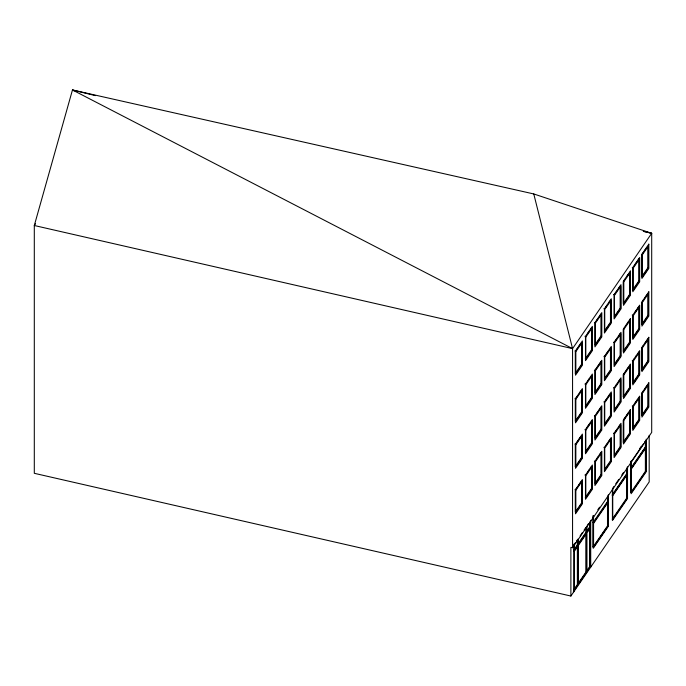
<?xml version="1.0" encoding="UTF-8"?>
<svg xmlns="http://www.w3.org/2000/svg" width="686" height="686" viewBox="0 0 686 686"><rect width="100%" height="100%" fill="white"/><g stroke="black" fill="none" stroke-linecap="round" stroke-linejoin="round"><path stroke-width="1.03" d="M570.881 596.04L570.881 547.334L572.561 547.72L651.7 432.394L651.7 233.3L533.768 193.949L72.467 89.96L34.3 225.505L34.3 473.306L570.881 596.04L649.188 481.924L649.188 435.336M35.509 223.747L34.3 225.505L572.561 348.625L651.7 233.3L643.382 231.242M575.494 350.949L582.397 340.899L582.397 365.158L575.494 375.208L575.494 350.949L574.997 350.829M585.484 336.397L592.378 326.339L592.378 350.606L585.484 360.656L585.484 336.397L584.978 336.277M594.916 322.652L601.811 312.602L601.811 336.86L594.916 346.91L594.916 322.652L594.41 322.531M604.409 308.811L611.312 298.753L611.312 323.02L604.409 333.07L604.409 308.811L603.912 308.691M614.099 294.697L620.993 284.639L620.993 308.906L614.099 318.956L614.099 294.697L613.593 294.577M632.792 267.523L639.686 257.473L639.686 281.732L632.792 291.79L632.792 267.523L632.286 267.411M575.828 373.544L575.828 351.644L582.062 342.563L582.062 364.463L575.828 373.544L575.322 373.424L575.322 351.524L577.595 348.222M578.727 346.576L580.991 343.274M587.576 333.67L589.274 331.192M590.414 329.546L591.546 327.891L591.546 349.791L585.312 358.872L585.818 358.992L592.044 349.911L592.044 328.011L585.818 337.092L585.818 358.992M596.443 320.756L598.141 318.278M599.272 316.623L600.979 314.145L600.979 336.046L595.311 344.303M605.378 307.74L607.076 305.261M608.774 302.783L609.905 301.137M614.493 294.448L616.757 291.147M619.029 287.846L620.161 286.191L620.161 308.091L614.493 316.349M623.866 280.866L624.997 279.219M626.695 276.741L628.393 274.263M634.318 265.628L638.855 259.025L639.352 259.137L639.352 281.037L633.127 290.118L633.127 268.217L639.352 259.137M642.259 276.81L642.259 254.909L648.493 245.828L648.493 267.729L642.259 276.81L641.753 276.698L641.753 254.798L643.451 252.319M644.583 250.664L646.855 247.363M610.977 300.425L604.743 309.506L604.743 331.407L610.977 322.326L610.977 300.425L610.471 300.305L610.471 322.206L604.812 330.463M623.797 281.809L630.031 272.728L630.031 294.628L623.797 303.709L623.797 281.809L623.291 281.697L623.291 303.598L629.525 294.517L629.525 273.654M575.322 373.424L581.557 364.343L581.557 343.489M632.621 290.007L638.855 280.926L638.855 259.025M641.753 276.698L647.987 267.617L647.987 246.754M601.476 336.166L595.251 345.247L595.251 323.346L601.476 314.265L601.476 336.166L600.979 336.046M620.667 308.211L614.433 317.292L614.433 295.392L620.667 286.311L620.667 308.211L620.161 308.091M644.866 273.337L646.589 270.824M575.494 398.6L582.397 388.55L582.397 412.809L575.494 422.868L575.494 398.6L574.997 398.489M585.484 384.049L592.378 373.999L592.378 398.257L585.484 408.307L585.484 384.049L584.978 383.937M594.916 370.303L601.811 360.253L601.811 384.512L594.916 394.57L594.916 370.303L594.41 370.191M604.409 356.463L611.312 346.413L611.312 370.672L604.409 380.721L604.409 356.463L603.912 356.351M614.099 342.348L620.993 332.298L620.993 356.557L614.099 366.607L614.099 342.348L613.593 342.237M632.792 315.183L639.686 305.124L639.686 329.391L632.792 339.441L632.792 315.183L632.286 315.063M575.888 398.352L577.595 395.882M579.293 393.404L580.991 390.926M588.142 380.498L589.274 378.852M595.877 369.231L600.979 361.805L600.979 383.706L595.311 391.963M604.812 356.214L608.208 351.266M615.059 341.276L616.757 338.798M618.463 336.32L620.161 333.85L620.667 333.962L620.667 355.863L614.433 364.943L614.433 343.043L620.667 333.962M627.261 323.569L628.393 321.914M634.884 312.456L636.582 309.978M637.723 308.331L638.855 306.676L638.855 328.577L632.621 337.658L633.127 337.778L639.352 328.697L639.352 306.796L633.127 315.877L633.127 337.778M642.319 301.626L643.451 299.971M645.149 297.492L646.855 295.023M575.828 399.295L582.062 390.214L582.062 412.115L575.828 421.195L575.322 421.084L575.322 399.183L575.828 399.295L575.828 421.195M592.044 375.662L592.044 397.563L585.818 406.644L585.818 384.743L592.044 375.662L591.546 375.551L591.546 397.451L585.312 406.532M623.797 329.46L630.031 320.379L630.031 342.28L623.797 351.361L623.291 351.249L623.291 329.349L623.797 329.46L623.797 351.361M642.259 302.569L648.493 293.488L648.493 315.389L642.259 324.469L641.753 324.349L641.753 302.449L642.259 302.569L642.259 324.469M575.322 421.084L581.557 412.003L581.557 391.14M604.812 378.115L610.471 369.865L610.471 347.965M614.493 364L620.161 355.751L620.161 333.85M623.291 351.249L629.525 342.168L629.525 320.268M641.753 324.349L647.987 315.268L647.987 294.414M601.476 383.817L595.251 392.898L595.251 370.997L601.476 361.916L601.476 383.817L600.979 383.706M610.977 369.977L604.743 379.058L604.743 357.157L610.977 348.076L610.977 369.977L610.471 369.865M599.581 386.913L600.73 385.24M608.508 373.913L609.657 372.232M644.866 320.988L646.015 319.316M575.494 444.091L582.397 434.041L582.397 458.299L575.494 468.349L575.494 444.091L574.997 443.979M585.484 429.539L592.378 419.489L592.378 443.748L585.484 453.798L585.484 429.539L584.978 429.419M594.916 415.793L601.811 405.743L601.811 430.002L594.916 440.06L594.916 415.793L594.41 415.682M604.409 401.953L611.312 391.903L611.312 416.162L604.409 426.212L604.409 401.953L603.912 401.833M614.099 387.839L620.993 377.789L620.993 402.047L614.099 412.097L614.099 387.839L613.593 387.719M632.792 360.665L639.686 350.615L639.686 374.882L632.792 384.932L632.792 360.665L632.286 360.553M575.828 466.686L575.828 444.785L582.062 435.704L582.062 457.605L575.828 466.686L575.322 466.574L575.322 444.674L580.991 436.416M587.01 427.644L589.274 424.342M596.443 413.898L598.141 411.42M599.272 409.774L600.979 407.295L601.476 407.407L601.476 429.307L595.251 438.388L595.251 416.488L601.476 407.407M605.378 400.881L607.076 398.403M608.208 396.757L609.905 394.279M615.625 385.944L616.757 384.289M618.463 381.81L620.161 379.341L620.161 401.241L614.493 409.491M623.797 396.851L623.797 374.95L630.031 365.87L630.031 387.77L623.797 396.851L623.291 396.74L623.291 374.839L624.997 372.361M626.129 370.714L628.393 367.404M634.318 358.769L632.621 361.248L633.127 361.368L639.352 352.287L639.352 374.187L633.127 383.268L633.127 361.368M635.45 357.123L636.582 355.468M642.259 369.96L642.259 348.051L648.493 338.97L648.493 360.879L642.259 369.96L641.753 369.84L641.753 347.939L643.451 345.461M644.583 343.815L647.987 338.858L647.987 360.759L641.753 369.84M585.818 430.233L592.044 421.153L592.044 443.053L585.818 452.134L585.818 430.233L585.312 430.122M610.977 393.567L604.743 402.648L604.743 424.548L610.977 415.467L610.977 393.567L610.471 393.455L610.471 415.356L604.812 423.605M575.322 466.574L581.557 457.493L581.557 436.63M585.312 452.023L591.546 442.942L591.546 421.041M595.311 437.454L600.979 429.196L600.979 407.295M623.291 396.74L629.525 387.659L629.525 366.796M632.621 383.148L638.855 374.067L638.855 352.167M620.667 401.353L614.433 410.434L614.433 388.533L620.667 379.452L620.667 401.353L620.161 401.241M579.018 462.373L580.167 460.7M634.584 381.467L635.733 379.787M575.494 489.581L582.397 479.531L582.397 503.79L575.494 513.84L575.494 489.581L574.997 489.461M585.484 475.029L592.378 464.979L592.378 489.238L585.484 499.288L585.484 475.029L584.978 474.909M594.916 461.284L601.811 451.234L601.811 475.492L594.916 485.542L594.916 461.284L594.41 461.172M604.409 447.443L611.312 437.394L611.312 461.652L604.409 471.702L604.409 447.443L603.912 447.323M614.099 433.329L620.993 423.279L620.993 447.538L614.099 457.588L614.099 433.329L613.593 433.209M632.792 406.155L639.686 396.105L639.686 420.372L632.792 430.422L632.792 406.155L632.286 406.043M575.888 489.332L577.595 486.863M578.727 485.208L580.991 481.906M587.576 472.302L589.274 469.833M590.414 468.178L591.546 466.523L591.546 488.432L585.312 497.513L585.818 497.624L592.044 488.543L592.044 466.643L585.818 475.724L585.818 497.624M596.443 459.388L598.141 456.91M599.838 454.432L600.979 452.786L600.979 474.686L595.311 482.935M605.378 446.372L607.076 443.893M608.774 441.415L609.905 439.769M614.493 433.08L616.757 429.779M619.029 426.478L620.161 424.823L620.161 446.732L614.493 454.981M623.866 419.506L624.997 417.851M626.695 415.373L628.393 412.895M634.318 404.26L637.723 399.312M647.987 385.395L647.987 406.249L641.753 415.33L641.753 393.43L643.451 390.951M644.583 389.305L646.855 385.995M575.828 490.276L582.062 481.195L582.062 503.095L575.828 512.176L575.828 490.276L575.322 490.164L575.322 512.065L581.557 502.984L581.557 482.121M610.977 439.057L604.743 448.138L604.743 470.039L610.977 460.958L610.977 439.057L610.471 438.937L610.471 460.846L604.812 469.095M623.797 420.441L630.031 411.36L630.031 433.26L623.797 442.341L623.291 442.23L623.291 420.329L623.797 420.441L623.797 442.341M633.127 406.858L639.352 397.769L639.352 419.678L633.127 428.759L633.127 406.858L632.621 406.738M642.259 393.541L648.493 384.46L648.493 406.361L642.259 415.442L642.259 393.541L641.753 393.43M623.291 442.23L629.525 433.149L629.525 412.286M632.621 428.639L638.855 419.558L638.855 398.703M601.476 474.798L595.251 483.879L595.251 461.978L601.476 452.897L601.476 474.798L600.979 474.686M620.667 446.843L614.433 455.924L614.433 434.024L620.667 424.943L620.667 446.843L620.161 446.732M596.134 482.918L597.283 481.246M644.866 411.969L646.589 409.456M597.78 509.809L599.581 507.177M639.566 448.815L641.384 446.174M612.752 488.183L613.953 486.434M615.762 483.802L618.763 479.42M621.773 475.038L623.574 472.405M575.52 542.566L574.345 544.281L574.345 550.086L573.848 549.975L577.372 544.838L577.372 539.993M576.703 540.851L577.878 539.145L577.878 544.95L574.345 550.086M580.124 535.86L582.414 532.525M584.129 530.021L585.844 527.525M587.49 525.124L588.562 523.555M643.477 443.859L631.446 461.386L631.446 468.126L630.94 468.006L630.94 461.275M644.677 442.101L645.878 440.352L645.878 447.083L631.446 468.126M585.913 527.543L585.913 532.387L577.904 544.058L578.409 544.17L586.419 532.499L586.419 526.685M586.984 530.818L589.677 526.899L589.677 522.055M608.002 495.867L608.002 501.646L593.57 522.681L593.064 522.569L607.496 501.526L607.496 496.715M590.183 522.175L590.183 527.011L586.95 531.719L586.95 525.913M626.687 468.958L626.687 473.769L612.246 494.812L612.752 494.923L627.184 473.889L627.184 467.149M585.913 533.562L577.904 545.241L578.409 545.353L578.409 583.889L577.904 583.777L585.913 572.098L585.913 533.562L586.419 533.682L586.419 572.218L578.409 583.889M587.525 531.221L589.677 528.083L589.677 566.619L586.984 570.538M630.94 468.006L645.38 446.972L645.38 441.201M626.687 474.506L612.246 495.549L612.752 495.661L627.184 474.626L627.184 498.285L612.752 519.319L612.246 519.208L626.687 498.173L626.687 475.535M577.878 546.133L577.878 584.669L574.345 589.806L574.345 551.27L586.419 533.682M630.94 468.752L645.38 447.709L645.878 447.829L645.878 471.488L631.446 492.522L630.94 492.411L630.94 468.752L631.446 468.864L645.878 447.829M593.57 523.418L608.002 502.384L608.002 526.042L593.57 547.076L593.064 546.965L593.064 523.307L593.57 523.418L593.57 547.076M593.064 546.965L607.496 525.93L607.496 503.292M593.939 546.425L601.793 534.986M603.003 533.219L606.621 527.937M630.94 492.411L645.38 471.368L645.38 447.709M573.848 589.694L577.372 584.558L577.372 546.013L573.848 551.15L574.345 551.27M590.183 566.73L586.95 571.438L586.95 532.902L590.183 528.194L590.183 566.73L589.677 566.619M573.916 590.766L576.935 586.367M578.144 584.609L587.19 571.421M643.357 231.388L651.7 233.3M641.753 254.798L642.259 254.909M647.987 267.617L648.493 267.729M632.621 268.106L633.127 268.217M638.855 280.926L639.352 281.037M629.525 294.517L630.031 294.628M647.987 315.268L648.493 315.389M632.621 315.757L633.127 315.877M638.855 328.577L639.352 328.697M610.471 322.206L610.977 322.326M629.525 342.168L630.031 342.28M641.753 347.939L642.259 348.051M585.312 336.972L585.818 337.092M647.987 360.759L648.493 360.879M620.161 355.751L620.667 355.863M591.546 349.791L592.044 349.911M575.322 351.524L575.828 351.644M638.855 374.067L639.352 374.187M581.557 364.343L582.062 364.463M623.291 374.839L623.797 374.95M629.525 387.659L630.031 387.77M585.312 384.632L585.818 384.743M647.987 406.249L648.493 406.361M591.546 397.451L592.044 397.563M638.855 419.558L639.352 419.678M610.471 415.356L610.977 415.467M581.557 412.003L582.062 412.115M629.525 433.149L630.031 433.26M600.979 429.196L601.476 429.307M645.38 446.972L645.878 447.083M591.546 442.942L592.044 443.053M575.322 444.674L575.828 444.785M610.471 460.846L610.977 460.958M645.38 471.368L645.878 471.488M581.557 457.493L582.062 457.605M626.687 473.769L627.184 473.889M585.312 475.612L585.818 475.724M591.546 488.432L592.044 488.543M626.687 498.173L627.184 498.285M607.496 501.526L608.002 501.646M581.557 502.984L582.062 503.095M607.496 525.93L608.002 526.042M589.677 526.899L590.183 527.011M585.913 532.387L586.419 532.499M577.372 544.838L577.878 544.95M590.209 567.022L590.715 567.133L590.715 520.314M585.913 572.098L586.419 572.218M577.372 584.558L577.878 584.669M573.316 591.649L573.813 591.761L573.848 544.161M572.561 547.72L572.561 348.625L72.467 89.96L95.345 95.62M72.467 89.96L74.371 90.904M533.768 193.949L572.561 348.625M648.321 246.154L648.321 267.257M648.321 293.814L648.321 314.908M648.321 339.304L648.321 360.399M648.321 384.795L648.321 405.889M646.212 439.126L646.212 471.736L631.111 493.748L631.111 461.138M645.706 441.115L645.706 446.38M645.706 448.481L645.706 470.57M631.446 468.864L631.446 492.522M629.859 273.054L629.859 294.157M629.859 320.714L629.859 341.808M629.859 366.204L629.859 387.298M629.859 411.694L629.859 432.789M627.519 466.977L627.519 498.533L612.418 520.545L612.418 488.989M627.013 468.967L627.013 473.177M627.013 475.278L627.013 497.367M612.752 489.152L612.752 494.923M612.752 495.661L612.752 519.319M610.806 301.806L610.806 321.845M610.806 348.402L610.806 369.505M610.806 393.893L610.806 414.996M610.806 440.438L610.806 460.486M608.336 494.735L608.336 526.291L593.236 548.303L593.236 515.692M607.83 496.724L607.83 500.934M607.83 503.035L607.83 525.124M593.57 515.941L593.57 522.681M593.064 515.829L593.064 522.569M590.209 522.329L590.209 525.519M590.209 528.709L590.209 564.895M581.891 342.889L581.891 363.983M581.891 390.548L581.891 411.643M581.891 437.085L581.891 457.133M581.891 481.521L581.891 502.624M578.409 539.333L578.409 544.17M630.365 271.064L623.463 281.114L623.463 305.373L630.365 295.323L630.365 271.064M648.819 244.165L641.925 254.214L641.925 278.473L648.819 268.423L648.819 244.165M630.365 318.716L623.463 328.765L623.463 353.033L630.365 342.983L630.365 318.716M648.819 291.816L641.925 301.866L641.925 326.133L648.819 316.083L648.819 291.816M630.365 364.206L623.463 374.256L623.463 398.523L630.365 388.465L630.365 364.206M648.819 337.306L641.925 347.356L641.925 371.623L648.819 361.573L648.819 337.306M630.365 409.696L623.463 419.746L623.463 444.013L630.365 433.955L630.365 409.696M648.819 382.797L641.925 392.846L641.925 417.114L648.819 407.064L648.819 382.797"/></g></svg>
